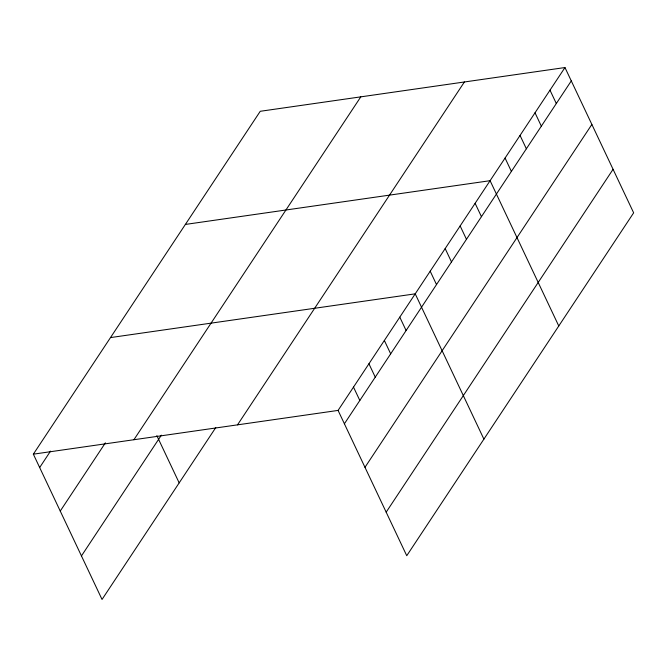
<?xml version="1.0" encoding="UTF-8"?>
<svg xmlns="http://www.w3.org/2000/svg" width="667" height="667" viewBox="0 0 667 667"><rect width="100%" height="100%" fill="white"/><g stroke="black" fill="none" stroke-linecap="round" stroke-linejoin="round"><path stroke-width="1" d="M215.783 427.564L102.034 599.458L33.35 454.169L260.247 111.289L564.966 67.542L633.65 212.831L406.753 555.711L338.077 410.413L564.966 67.542M39.67 467.534L50.525 451.125M60.247 511.072L105.394 442.846M133.909 439.728L360.805 96.848M81.449 555.928L161.372 435.159M237.519 424.854L464.407 81.974M344.397 423.778L571.286 80.907M364.974 467.317L591.871 124.446M386.176 512.173L613.073 169.301M185.368 224.437L490.095 180.69L558.779 325.988M110.497 337.585L415.216 293.839L483.9 439.136M33.35 454.169L338.077 410.413M549.992 90.17L556.311 103.535M535.017 112.798L541.337 126.163M520.043 135.426L526.363 148.799M505.069 158.054L511.389 171.427M475.121 203.318L481.441 216.683M460.147 225.946L466.466 239.311M445.172 248.574L451.492 261.948M430.198 271.202L436.51 284.576M399.791 317.15L406.111 330.524M384.359 340.47L390.679 353.835M368.934 363.782L375.254 377.147M353.502 387.102L359.821 400.467M156.828 435.609L179.173 482.883"/></g></svg>
